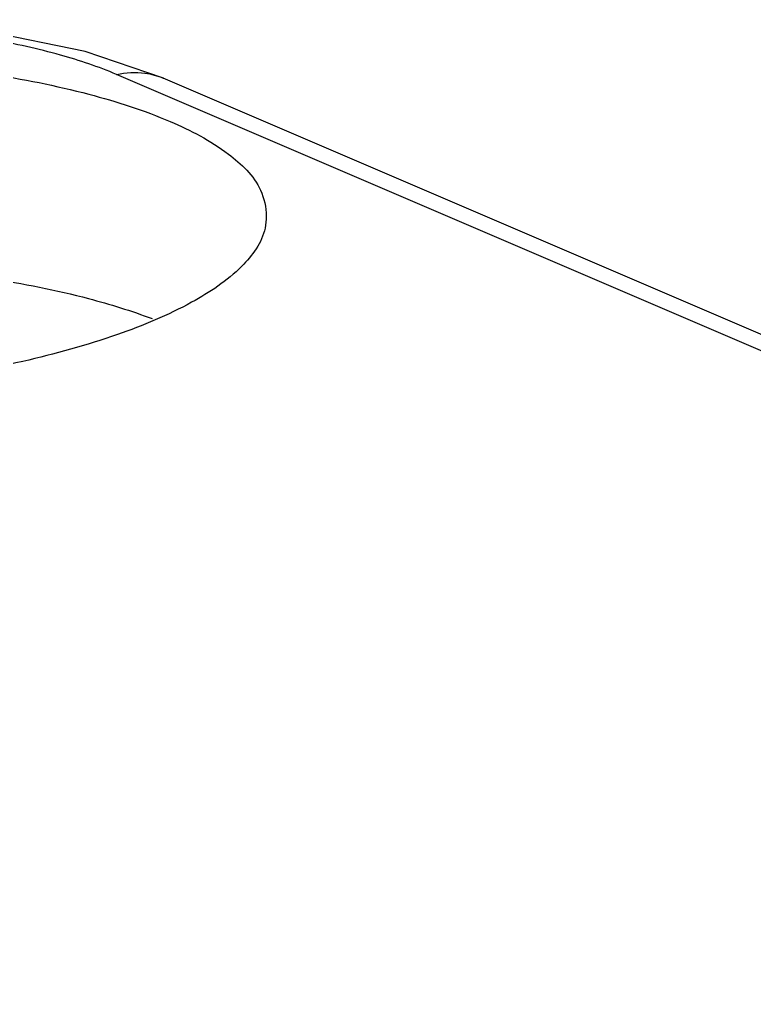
# Model space of a CAD drawing. Header units: millimetres. Extents: x 1034 to 1636, y -2154 to -1937.
# Drawn here: x 1098.69 to 1105.25, y -1985.36 to -1976.52 of the extents above; entities that cross this region are included whole.
import ezdxf

# ---------------------------------------------------------------- set-up
doc = ezdxf.new("R2010")
doc.units = ezdxf.units.MM

# ---------------------------------------------------------------- blocks, each defined once
blk = doc.blocks.new('*u3')
at = {"color": 7}
for p, q in [((37.78052794999189, 32.91872720338552), (1.930164684191936, 48.29262209458557)), ((37.89411472639188, 33.01578451268551), (2.346490761391919, 48.25985415898549))]:
    blk.add_line(p, q, dxfattribs=at)
blk.add_lwpolyline([(2.348310930091884, 48.25905645328544), (1.648635196491796, 48.49679828008539), (0.775752750791753, 48.67644365368551), (-0.1555719734082004, 48.77807594298542), (-0.2482652207081628, 48.78105893508541)], dxfattribs=at)
for points, start_tangent, end_tangent in [([(1.930164684191936, 48.29262209458557), (1.429329780491798, 48.46579961368548), (0.8192691815918351, 48.60371048168554), (0.1247629024919661, 48.70049452698549), (-0.2521046865082326, 48.73267313438555)], (-0.9191049350018106, 0.3940128404701017), (-0.9976622203501047, 0.06833808664353452)), ([(-0.23672031160811, 48.41563066598542), (0.7875195576917804, 48.30025264978553), (1.682925545091848, 48.11646884848551), (2.408551989591842, 47.87317403268548), (2.927874308591868, 47.5825910940855), (3.2148234421918, 47.25933949328555), (3.266170628091913, 47.02903349988537)], (0.9973218261978345, -0.07313805431795756), (0.008053206708469932, -0.9999675724050808)), ([(1.930164684191936, 48.29262209458557), (2.183394763491833, 48.30506345428557), (2.346462840491768, 48.25978933018541)], (0.9747219291333652, 0.2234214870296302), (0.9194529392859324, -0.393200066681657)), ([(3.266170628091913, 47.02903349988537), (3.255081523491867, 46.91953244348542), (3.046651794091758, 46.58036065738543), (2.599916897391836, 46.25867196558556), (1.937448169791878, 45.97072066738542), (1.092312702891832, 45.73085845358537)], (0.008053206710289201, -0.9999675724050663), (-0.9747219335857749, -0.2234214676050812)), ([(-0.1812954243081322, 46.58491117708536), (0.7965550305918896, 46.47350290328541), (1.680027224491937, 46.29215879508547), (2.24637730309189, 46.11274093028555)], (0.9971503959287761, -0.07543929943395225), (0.9338359972557249, -0.3577014540498905)), ([(1.092312702891832, 45.73085845358537), (0.1069327713919392, 45.55113799188553), (-0.4942860193082197, 45.47961228118538)], (-0.9747219335877705, -0.2234214675963751), (-0.9952415525262482, -0.09743845301082696))]:
    blk.add_spline(points, degree=3, dxfattribs=dict(at, start_tangent=start_tangent, end_tangent=end_tangent))

msp = doc.modelspace()

# ---------------------------------------------------------------- block references
msp.add_blockref('*u3', (1097.623979550097, -2025.299985094522))

doc.saveas('drawing.dxf')
